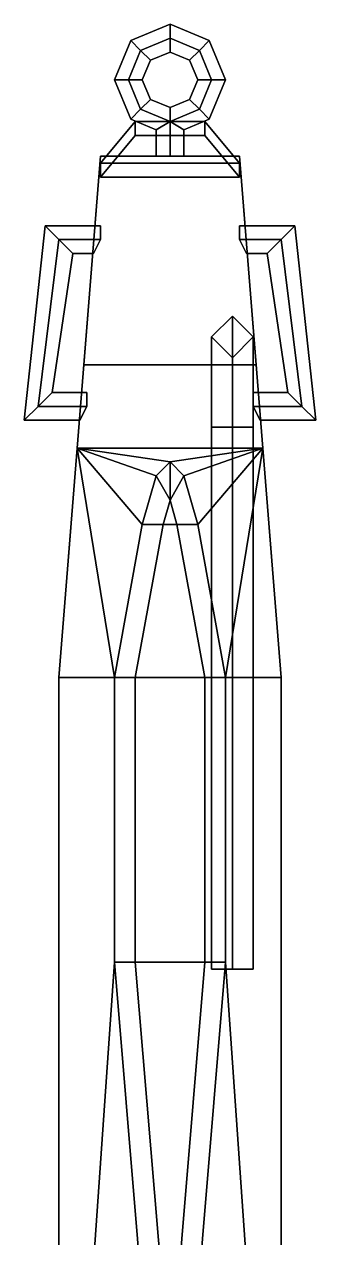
# Model space of a CAD drawing. Header units: millimetres. Extents: x -1 to 1, y -1.5 to 8.6.
# Drawn here: x -0.21 to 0.21, y 1.124 to 2.87 of the extents above; entities that cross this region are included whole.
import ezdxf

# ---------------------------------------------------------------- set-up
doc = ezdxf.new("R2010")
doc.units = ezdxf.units.MM

msp = doc.modelspace()

# ---------------------------------------------------------------- linework, layer by layer
for points in [[(-0.0566, 2.8466, 0.27), (-0.0424, 2.8324, 0.29), (0, 2.85, 0.29), (0, 2.87, 0.27)], [(-0.0424, 2.8324, 0.25), (-0.0566, 2.8466, 0.27), (0, 2.87, 0.27), (0, 2.85, 0.25)], [(0, 2.87, 0.27), (0, 2.85, 0.29), (0.0424, 2.8324, 0.29), (0.0566, 2.8466, 0.27)], [(0, 2.85, 0.25), (0, 2.87, 0.27), (0.0566, 2.8466, 0.27), (0.0424, 2.8324, 0.25)], [(-0.0424, 2.8324, 0.29), (-0.0283, 2.8183, 0.27), (0, 2.83, 0.27), (0, 2.85, 0.29)], [(-0.0283, 2.8183, 0.27), (-0.0424, 2.8324, 0.25), (0, 2.85, 0.25), (0, 2.83, 0.27)], [(0, 2.85, 0.29), (0, 2.83, 0.27), (0.0283, 2.8183, 0.27), (0.0424, 2.8324, 0.29)], [(0, 2.83, 0.27), (0, 2.85, 0.25), (0.0424, 2.8324, 0.25), (0.0283, 2.8183, 0.27)], [(-0.08, 2.79, 0.27), (-0.06, 2.79, 0.29), (-0.0424, 2.8324, 0.29), (-0.0566, 2.8466, 0.27)], [(-0.06, 2.79, 0.25), (-0.08, 2.79, 0.27), (-0.0566, 2.8466, 0.27), (-0.0424, 2.8324, 0.25)], [(-0.06, 2.79, 0.29), (-0.04, 2.79, 0.27), (-0.0283, 2.8183, 0.27), (-0.0424, 2.8324, 0.29)], [(-0.04, 2.79, 0.27), (-0.06, 2.79, 0.25), (-0.0424, 2.8324, 0.25), (-0.0283, 2.8183, 0.27)], [(0.0424, 2.8324, 0.29), (0.0283, 2.8183, 0.27), (0.04, 2.79, 0.27), (0.06, 2.79, 0.29)], [(0.0283, 2.8183, 0.27), (0.0424, 2.8324, 0.25), (0.06, 2.79, 0.25), (0.04, 2.79, 0.27)], [(0.0566, 2.8466, 0.27), (0.0424, 2.8324, 0.29), (0.06, 2.79, 0.29), (0.08, 2.79, 0.27)], [(0.0424, 2.8324, 0.25), (0.0566, 2.8466, 0.27), (0.08, 2.79, 0.27), (0.06, 2.79, 0.25)], [(-0.0566, 2.7334, 0.27), (-0.0424, 2.7476, 0.29), (-0.06, 2.79, 0.29), (-0.08, 2.79, 0.27)], [(-0.0424, 2.7476, 0.25), (-0.0566, 2.7334, 0.27), (-0.08, 2.79, 0.27), (-0.06, 2.79, 0.25)], [(-0.0424, 2.7476, 0.29), (-0.0283, 2.7617, 0.27), (-0.04, 2.79, 0.27), (-0.06, 2.79, 0.29)], [(-0.0283, 2.7617, 0.27), (-0.0424, 2.7476, 0.25), (-0.06, 2.79, 0.25), (-0.04, 2.79, 0.27)], [(0.06, 2.79, 0.29), (0.04, 2.79, 0.27), (0.0283, 2.7617, 0.27), (0.0424, 2.7476, 0.29)], [(0.04, 2.79, 0.27), (0.06, 2.79, 0.25), (0.0424, 2.7476, 0.25), (0.0283, 2.7617, 0.27)], [(0.08, 2.79, 0.27), (0.06, 2.79, 0.29), (0.0424, 2.7476, 0.29), (0.0566, 2.7334, 0.27)], [(0.06, 2.79, 0.25), (0.08, 2.79, 0.27), (0.0566, 2.7334, 0.27), (0.0424, 2.7476, 0.25)], [(0, 2.73, 0.29), (0, 2.75, 0.27), (-0.0283, 2.7617, 0.27), (-0.0424, 2.7476, 0.29)], [(0, 2.75, 0.27), (0, 2.73, 0.25), (-0.0424, 2.7476, 0.25), (-0.0283, 2.7617, 0.27)], [(0.0424, 2.7476, 0.29), (0.0283, 2.7617, 0.27), (0, 2.75, 0.27), (0, 2.73, 0.29)], [(0.0283, 2.7617, 0.27), (0.0424, 2.7476, 0.25), (0, 2.73, 0.25), (0, 2.75, 0.27)], [(-0.02, 2.7183, 0.27), (0, 2.73, 0.29), (-0.0424, 2.7476, 0.29), (-0.0566, 2.7334, 0.27)], [(0, 2.73, 0.25), (-0.02, 2.7183, 0.27), (-0.0566, 2.7334, 0.27), (-0.0424, 2.7476, 0.25)], [(0.0566, 2.7334, 0.27), (0.0424, 2.7476, 0.29), (0, 2.73, 0.29), (0.02, 2.7183, 0.27)], [(0.0424, 2.7476, 0.25), (0.0566, 2.7334, 0.27), (0.02, 2.7183, 0.27), (0, 2.73, 0.25)], [(-0.05, 2.73, -0.01), (-0.1, 2.67, 0.1), (0.1, 2.67, 0.1), (0.05, 2.73, -0.01)], [(-0.05, 2.71, -0.01), (-0.1, 2.65, 0.1), (-0.1, 2.67, 0.1), (-0.05, 2.73, -0.01)], [(-0.05, 2.71, -0.01), (-0.05, 2.73, -0.01), (0.05, 2.73, -0.01), (0.05, 2.71, -0.01)], [(0, 2.73, 0.29), (-0.02, 2.7183, 0.27), (-0.02, 2.68, 0.27), (0, 2.68, 0.29)], [(-0.02, 2.7183, 0.27), (0, 2.73, 0.25), (0, 2.68, 0.25), (-0.02, 2.68, 0.27)], [(0.02, 2.7183, 0.27), (0, 2.73, 0.29), (0, 2.68, 0.29), (0.02, 2.68, 0.27)], [(0, 2.73, 0.25), (0.02, 2.7183, 0.27), (0.02, 2.68, 0.27), (0, 2.68, 0.25)], [(0.05, 2.73, -0.01), (0.1, 2.67, 0.1), (0.1, 2.65, 0.098), (0.05, 2.71, -0.01)], [(-0.1, 2.65, 0.1), (-0.05, 2.71, -0.01), (0.05, 2.71, -0.01), (0.1, 2.65, 0.1)], [(0.1336, 2.26, 0.32), (0.1, 2.68, 0.33), (-0.1, 2.68, 0.33), (-0.1336, 2.26, 0.32)], [(-0.1336, 2.26, 0.32), (-0.1, 2.68, 0.33), (-0.1, 2.68, 0.24), (-0.124, 2.38, 0.21)], [(-0.124, 2.38, 0.21), (-0.1, 2.68, 0.24), (0.1, 2.68, 0.24), (0.124, 2.38, 0.21)], [(-0.1, 2.68, 0.24), (-0.1, 2.68, 0.33), (0.1, 2.68, 0.33), (0.1, 2.68, 0.24)], [(0.124, 2.38, 0.21), (0.1, 2.68, 0.24), (0.1, 2.68, 0.33), (0.1336, 2.26, 0.32)], [(-0.1, 2.67, 0.1), (-0.1, 2.67, 0.239), (0.1, 2.67, 0.239), (0.1, 2.67, 0.1)], [(-0.1, 2.65, 0.1), (-0.1, 2.65, 0.237), (-0.1, 2.67, 0.239), (-0.1, 2.67, 0.1)], [(0.1, 2.67, 0.1), (0.1, 2.67, 0.239), (0.1, 2.65, 0.237), (0.1, 2.65, 0.1)], [(-0.1, 2.65, 0.237), (-0.1, 2.65, 0.1), (0.1, 2.65, 0.1), (0.1, 2.65, 0.237)], [(-0.16, 2.56, 0.32), (-0.18, 2.58, 0.3), (-0.21, 2.3, 0.3), (-0.19, 2.32, 0.32)], [(-0.18, 2.58, 0.3), (-0.16, 2.56, 0.28), (-0.19, 2.32, 0.28), (-0.21, 2.3, 0.3)], [(-0.1, 2.56, 0.32), (-0.1, 2.58, 0.3), (-0.18, 2.58, 0.3), (-0.16, 2.56, 0.32)], [(-0.1, 2.58, 0.3), (-0.1, 2.56, 0.28), (-0.16, 2.56, 0.28), (-0.18, 2.58, 0.3)], [(0.1, 2.58, 0.3), (0.1, 2.56, 0.32), (0.16, 2.56, 0.32), (0.18, 2.58, 0.3)], [(0.1, 2.56, 0.28), (0.1, 2.58, 0.3), (0.18, 2.58, 0.3), (0.16, 2.56, 0.28)], [(0.18, 2.58, 0.3), (0.16, 2.56, 0.32), (0.19, 2.32, 0.32), (0.21, 2.3, 0.3)], [(0.16, 2.56, 0.28), (0.18, 2.58, 0.3), (0.21, 2.3, 0.3), (0.19, 2.32, 0.28)], [(-0.14, 2.54, 0.3), (-0.16, 2.56, 0.32), (-0.19, 2.32, 0.32), (-0.17, 2.34, 0.3)], [(-0.16, 2.56, 0.28), (-0.14, 2.54, 0.3), (-0.17, 2.34, 0.3), (-0.19, 2.32, 0.28)], [(-0.11, 2.54, 0.3), (-0.1, 2.56, 0.32), (-0.16, 2.56, 0.32), (-0.14, 2.54, 0.3)], [(-0.1, 2.56, 0.28), (-0.11, 2.54, 0.3), (-0.14, 2.54, 0.3), (-0.16, 2.56, 0.28)], [(0.1, 2.56, 0.32), (0.11, 2.54, 0.3), (0.14, 2.54, 0.3), (0.16, 2.56, 0.32)], [(0.11, 2.54, 0.3), (0.1, 2.56, 0.28), (0.16, 2.56, 0.28), (0.14, 2.54, 0.3)], [(0.16, 2.56, 0.32), (0.14, 2.54, 0.3), (0.17, 2.34, 0.3), (0.19, 2.32, 0.32)], [(0.14, 2.54, 0.3), (0.16, 2.56, 0.28), (0.19, 2.32, 0.28), (0.17, 2.34, 0.3)], [(0.09, 2.45, 0.32), (0.06, 2.42, 0.32), (0.06, 2.42, 0.37), (0.09, 2.45, 0.39)], [(0.09, 2.45, 0.39), (0.06, 2.42, 0.37), (0.06, 2.29, 0.45), (0.09, 2.29, 0.48)], [(0.12, 2.42, 0.32), (0.09, 2.45, 0.32), (0.09, 2.45, 0.39), (0.12, 2.42, 0.37)], [(0.12, 2.42, 0.37), (0.09, 2.45, 0.39), (0.09, 2.29, 0.48), (0.12, 2.29, 0.45)], [(0.06, 2.42, 0.32), (0.09, 2.39, 0.32), (0.09, 2.39, 0.35), (0.06, 2.42, 0.37)], [(0.06, 2.42, 0.37), (0.09, 2.39, 0.35), (0.09, 2.29, 0.42), (0.06, 2.29, 0.45)], [(0.09, 2.39, 0.32), (0.12, 2.42, 0.32), (0.12, 2.42, 0.37), (0.09, 2.39, 0.35)], [(0.09, 2.39, 0.35), (0.12, 2.42, 0.37), (0.12, 2.29, 0.45), (0.09, 2.29, 0.42)], [(-0.16, 1.93, 0.22), (-0.124, 2.38, 0.21), (0.124, 2.38, 0.21), (0.16, 1.93, 0.22)], [(-0.16, 1.93, 0.35), (-0.1336, 2.26, 0.32), (-0.124, 2.38, 0.21), (-0.16, 1.93, 0.22)], [(0.16, 1.93, 0.22), (0.124, 2.38, 0.21), (0.1336, 2.26, 0.32), (0.16, 1.93, 0.35)], [(-0.12, 2.32, 0.32), (-0.12, 2.34, 0.3), (-0.17, 2.34, 0.3), (-0.19, 2.32, 0.32)], [(-0.12, 2.34, 0.3), (-0.12, 2.32, 0.28), (-0.19, 2.32, 0.28), (-0.17, 2.34, 0.3)], [(0.12, 2.34, 0.3), (0.12, 2.32, 0.32), (0.19, 2.32, 0.32), (0.17, 2.34, 0.3)], [(0.12, 2.32, 0.28), (0.12, 2.34, 0.3), (0.17, 2.34, 0.3), (0.19, 2.32, 0.28)], [(-0.13, 2.3, 0.3), (-0.12, 2.32, 0.32), (-0.19, 2.32, 0.32), (-0.21, 2.3, 0.3)], [(-0.12, 2.32, 0.28), (-0.13, 2.3, 0.3), (-0.21, 2.3, 0.3), (-0.19, 2.32, 0.28)], [(0.12, 2.32, 0.32), (0.13, 2.3, 0.3), (0.21, 2.3, 0.3), (0.19, 2.32, 0.32)], [(0.13, 2.3, 0.3), (0.12, 2.32, 0.28), (0.19, 2.32, 0.28), (0.21, 2.3, 0.3)], [(0.09, 2.29, 0.48), (0.06, 2.29, 0.45), (0.06, 1.51, 0.45), (0.09, 1.51, 0.48)], [(0.06, 2.29, 0.45), (0.09, 2.29, 0.42), (0.09, 1.51, 0.42), (0.06, 1.51, 0.45)], [(0.12, 2.29, 0.45), (0.09, 2.29, 0.48), (0.09, 1.51, 0.48), (0.12, 1.51, 0.45)], [(0.09, 2.29, 0.42), (0.12, 2.29, 0.45), (0.12, 1.51, 0.45), (0.09, 1.51, 0.42)], [(-0.16, 1.93, 0.35), (-0.08, 1.93, 0.35), (-0.1336, 2.26, 0.32), (-0.16, 1.93, 0.35)], [(0, 2.24, 0.3218), (0.1336, 2.26, 0.32), (-0.1336, 2.26, 0.32), (0, 2.24, 0.3218)], [(-0.02, 2.22, 0.3236), (0, 2.24, 0.3218), (-0.1336, 2.26, 0.32), (-0.02, 2.22, 0.3236)], [(-0.04, 2.15, 0.33), (-0.02, 2.22, 0.3236), (-0.1336, 2.26, 0.32), (-0.04, 2.15, 0.33)], [(-0.08, 1.93, 0.35), (-0.04, 2.15, 0.33), (-0.1336, 2.26, 0.32), (-0.08, 1.93, 0.35)], [(0.02, 2.22, 0.3236), (0.1336, 2.26, 0.32), (0, 2.24, 0.3218), (0.02, 2.22, 0.3236)], [(0.04, 2.15, 0.33), (0.1336, 2.26, 0.32), (0.02, 2.22, 0.3236), (0.04, 2.15, 0.33)], [(0.08, 1.93, 0.35), (0.1336, 2.26, 0.32), (0.04, 2.15, 0.33), (0.08, 1.93, 0.35)], [(0.16, 1.93, 0.35), (0.1336, 2.26, 0.32), (0.08, 1.93, 0.35), (0.16, 1.93, 0.35)], [(0, 2.24, 0.3218), (-0.02, 2.22, 0.3236), (0, 2.185, 0.305)], [(0.02, 2.22, 0.3236), (0, 2.24, 0.3218), (0, 2.185, 0.305)], [(-0.01, 2.15, 0.3), (0, 2.185, 0.305), (-0.02, 2.22, 0.3236), (-0.04, 2.15, 0.33)], [(0.04, 2.15, 0.33), (0.02, 2.22, 0.3236), (0, 2.185, 0.305), (0.01, 2.15, 0.3)], [(0.01, 2.15, 0.3), (0, 2.185, 0.305), (0, 2.185, 0.305), (-0.01, 2.15, 0.3)], [(-0.05, 1.93, 0.3), (-0.01, 2.15, 0.3), (-0.04, 2.15, 0.33), (-0.08, 1.93, 0.35)], [(0.05, 1.93, 0.3), (0.01, 2.15, 0.3), (-0.01, 2.15, 0.3), (-0.05, 1.93, 0.3)], [(0.08, 1.93, 0.35), (0.04, 2.15, 0.33), (0.01, 2.15, 0.3), (0.05, 1.93, 0.3)], [(-0.16, 0.22, 0.26), (-0.16, 1.93, 0.22), (0.16, 1.93, 0.22), (0.16, 0.22, 0.26)], [(-0.16, 0.37, 0.52), (-0.16, 1.93, 0.35), (-0.16, 1.93, 0.22), (-0.16, 0.22, 0.26)], [(-0.08, 1.52, 0.3947), (-0.08, 1.93, 0.35), (-0.16, 1.93, 0.35), (-0.16, 0.37, 0.52)], [(-0.05, 1.52, 0.3447), (-0.05, 1.93, 0.3), (-0.08, 1.93, 0.35), (-0.08, 1.52, 0.3947)], [(0.05, 1.52, 0.3447), (0.05, 1.93, 0.3), (-0.05, 1.93, 0.3), (-0.05, 1.52, 0.3447)], [(0.08, 1.52, 0.3947), (0.08, 1.93, 0.35), (0.05, 1.93, 0.3), (0.05, 1.52, 0.3447)], [(0.16, 0.37, 0.52), (0.16, 1.93, 0.35), (0.08, 1.93, 0.35), (0.08, 1.52, 0.3947)], [(0.16, 0.22, 0.26), (0.16, 1.93, 0.22), (0.16, 1.93, 0.35), (0.16, 0.37, 0.52)], [(-0.03, 0.92, 0.4601), (-0.08, 1.52, 0.3947), (-0.08, 1.52, 0.3947), (-0.16, 0.37, 0.52)], [(0, 0.92, 0.4101), (-0.05, 1.52, 0.3447), (-0.08, 1.52, 0.3947), (-0.03, 0.92, 0.4601)], [(0, 0.92, 0.4101), (0.05, 1.52, 0.3447), (-0.05, 1.52, 0.3447), (0, 0.92, 0.4101)], [(0.03, 0.92, 0.4601), (0.08, 1.52, 0.3947), (0.05, 1.52, 0.3447), (0, 0.92, 0.4101)], [(0.16, 0.37, 0.52), (0.08, 1.52, 0.3947), (0.03, 0.92, 0.4601), (0.16, 0.37, 0.52)], [(0.09, 1.51, 0.48), (0.06, 1.51, 0.45), (0.09, 1.51, 0.42), (0.12, 1.51, 0.45)]]:
    msp.add_3dface(points)

doc.saveas('drawing.dxf')
